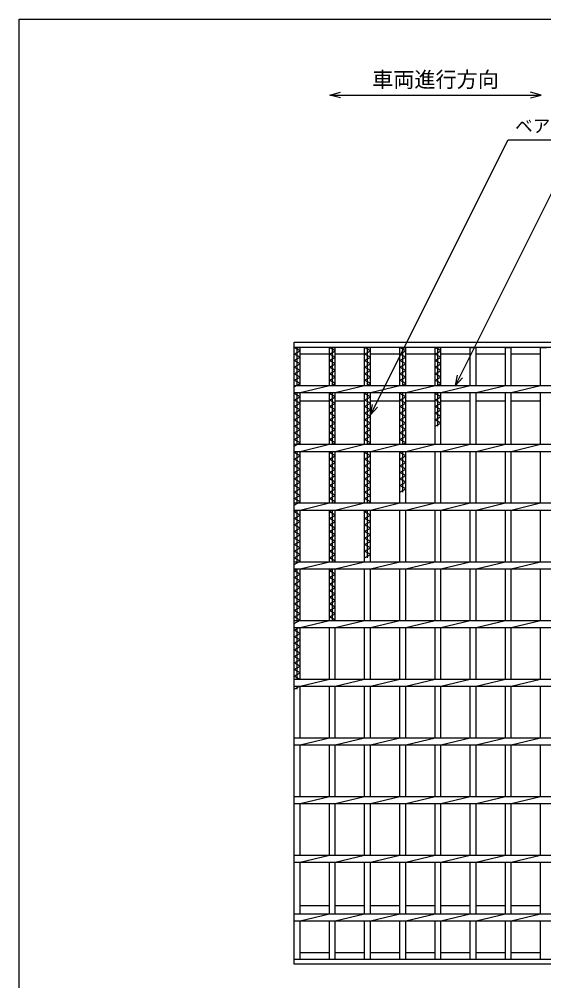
# Model space of a CAD drawing. Units: millimetres, scale not verified. Extents: x -1092 to 1039, y -770 to 632.
# Drawn here: x -1037 to -590, y -187 to 632 of the extents above; entities that cross this region are included whole.
import ezdxf
from ezdxf.enums import TextEntityAlignment as Align

# ---------------------------------------------------------------- set-up
doc = ezdxf.new("R2010")
doc.units = ezdxf.units.MM
doc.header["$LTSCALE"] = 6
for name, color, linetype, lineweight in [('0_2', 150, 'Continuous', 25), ('16', 3, 'Continuous', 25), ('22', 4, 'Continuous', 25)]:
    doc.layers.add(name, color=color, linetype=linetype, lineweight=lineweight)
doc.styles.add('ベクトル', font='')
doc.styles.get('ベクトル').set_extended_font_data('ベクトル')

msp = doc.modelspace()

# ---------------------------------------------------------------- linework, layer by layer
at = {"layer": '0_2'}
for p, q in [((-1037.4, -687.9), (-1037.4, 632.1)), ((-1037.4, 632.1), (1038.6, 632.1))]:
    msp.add_line(p, q, dxfattribs=at)
at = {"layer": '0_2', "color": 4}
for p, q in [((-772.6, 567.5), (-763.6, 569.9)), ((-763.6, 565.1), (-772.6, 567.5)), ((-772.6, 567.5), (-592.6, 567.5)), ((-592.6, 567.5), (-601.6, 569.9)), ((-601.6, 565.1), (-592.6, 567.5))]:
    msp.add_line(p, q, dxfattribs=at)
at = {"layer": '16'}
for p, q in [((-803, 357), (-303, 357)), ((-803, 352.5), (-803, 357)), ((-303, 352.5), (-803, 352.5)), ((-803, -168.5), (-803, 352.5)), ((-803, 352.5), (-798, 352.5)), ((-798, 349.7), (-803, 352.5)), ((-800.5, 320), (-800.5, 352.5)), ((-798, 320), (-798, 352.5)), ((-773, 320), (-773, 352.5)), ((-773, 352.5), (-768, 352.5)), ((-768, 349.7), (-773, 352.5)), ((-770.5, 320), (-770.5, 352.5)), ((-768, 320), (-768, 352.5)), ((-743, 320), (-743, 352.5)), ((-743, 352.5), (-738, 352.5)), ((-738, 349.7), (-743, 352.5)), ((-740.5, 320), (-740.5, 352.5)), ((-738, 320), (-738, 352.5)), ((-713, 320), (-713, 352.5)), ((-713, 352.5), (-708, 352.5)), ((-708, 349.7), (-713, 352.5)), ((-710.5, 320), (-710.5, 352.5)), ((-708, 320), (-708, 352.5)), ((-683, 320), (-683, 352.5)), ((-683, 352.5), (-678, 352.5)), ((-678, 349.7), (-683, 352.5)), ((-680.5, 320), (-680.5, 352.5)), ((-678, 320), (-678, 352.5)), ((-653, 320), (-653, 352.5)), ((-653, 352.5), (-648, 352.5)), ((-648, 320), (-648, 352.5)), ((-623, 320), (-623, 352.5)), ((-623, 352.5), (-618, 352.5)), ((-618, 320), (-618, 352.5)), ((-593, 320), (-593, 352.5)), ((-593, 352.5), (-588, 352.5)), ((-803, 346.9), (-798, 349.7)), ((-798, 344.1), (-803, 346.9)), ((-803, 341.3), (-798, 344.1)), ((-798, 347), (-773, 347)), ((-773, 346.9), (-768, 349.7)), ((-768, 344.1), (-773, 346.9)), ((-773, 341.3), (-768, 344.1)), ((-768, 347), (-743, 347)), ((-743, 346.9), (-738, 349.7)), ((-738, 344.1), (-743, 346.9)), ((-743, 341.3), (-738, 344.1)), ((-738, 347), (-713, 347)), ((-713, 346.9), (-708, 349.7)), ((-708, 344.1), (-713, 346.9)), ((-713, 341.3), (-708, 344.1)), ((-708, 347), (-683, 347)), ((-683, 346.9), (-678, 349.7)), ((-678, 344.1), (-683, 346.9)), ((-683, 341.3), (-678, 344.1)), ((-678, 347), (-653, 347)), ((-648, 347), (-623, 347)), ((-618, 347), (-593, 347)), ((-798, 338.5), (-803, 341.3)), ((-803, 335.7), (-798, 338.5)), ((-768, 338.5), (-773, 341.3)), ((-773, 335.7), (-768, 338.5)), ((-738, 338.5), (-743, 341.3)), ((-743, 335.7), (-738, 338.5)), ((-708, 338.5), (-713, 341.3)), ((-713, 335.7), (-708, 338.5)), ((-678, 338.5), (-683, 341.3)), ((-683, 335.7), (-678, 338.5)), ((-798, 332.9), (-803, 335.7)), ((-803, 330.1), (-798, 332.9)), ((-798, 327.3), (-803, 330.1)), ((-768, 332.9), (-773, 335.7)), ((-773, 330.1), (-768, 332.9)), ((-768, 327.3), (-773, 330.1)), ((-738, 332.9), (-743, 335.7)), ((-743, 330.1), (-738, 332.9)), ((-738, 327.3), (-743, 330.1)), ((-708, 332.9), (-713, 335.7)), ((-713, 330.1), (-708, 332.9)), ((-708, 327.3), (-713, 330.1)), ((-678, 332.9), (-683, 335.7)), ((-683, 330.1), (-678, 332.9)), ((-678, 327.3), (-683, 330.1)), ((-803, 324.5), (-798, 327.3)), ((-798, 321.7), (-803, 324.5)), ((-803, 318.9), (-798, 321.7)), ((-803, 320), (-303, 320)), ((-803, 314), (-803, 320)), ((-798, 314), (-773, 320)), ((-773, 324.5), (-768, 327.3)), ((-768, 321.7), (-773, 324.5)), ((-771.036, 320), (-768, 321.7)), ((-768, 314), (-743, 320)), ((-743, 324.5), (-738, 327.3)), ((-738, 321.7), (-743, 324.5)), ((-741.036, 320), (-738, 321.7)), ((-738, 314), (-713, 320)), ((-713, 324.5), (-708, 327.3)), ((-708, 321.7), (-713, 324.5)), ((-711.036, 320), (-708, 321.7)), ((-708, 314), (-683, 320)), ((-683, 324.5), (-678, 327.3)), ((-678, 321.7), (-683, 324.5)), ((-681.036, 320), (-678, 321.7)), ((-678, 314), (-653, 320)), ((-648, 314), (-623, 320)), ((-618, 314), (-593, 320)), ((-803, 314), (-303, 314)), ((-803, 313.3), (-801.75, 314)), ((-798, 310.5), (-803, 313.3)), ((-800.5, 270), (-800.5, 314)), ((-798, 270), (-798, 314)), ((-773, 270), (-773, 314)), ((-773, 313.3), (-771.75, 314)), ((-768, 310.5), (-773, 313.3)), ((-770.5, 270), (-770.5, 314)), ((-768, 270), (-768, 314)), ((-743, 270), (-743, 314)), ((-743, 313.3), (-741.75, 314)), ((-738, 310.5), (-743, 313.3)), ((-740.5, 270), (-740.5, 314)), ((-738, 270), (-738, 314)), ((-713, 270), (-713, 314)), ((-713, 313.3), (-711.75, 314)), ((-708, 310.5), (-713, 313.3)), ((-710.5, 270), (-710.5, 314)), ((-708, 270), (-708, 314)), ((-683, 270), (-683, 314)), ((-683, 313.3), (-681.75, 314)), ((-678, 310.5), (-683, 313.3)), ((-680.5, 285.3), (-680.5, 314)), ((-678, 270), (-678, 314)), ((-653, 270), (-653, 314)), ((-648, 270), (-648, 314)), ((-623, 270), (-623, 314)), ((-618, 270), (-618, 314)), ((-593, 270), (-593, 314)), ((-803, 307.7), (-798, 310.5)), ((-798, 304.9), (-803, 307.7)), ((-803, 302.1), (-798, 304.9)), ((-798, 307), (-773, 307)), ((-773, 307.7), (-768, 310.5)), ((-768, 304.9), (-773, 307.7)), ((-773, 302.1), (-768, 304.9)), ((-768, 307), (-743, 307)), ((-743, 307.7), (-738, 310.5)), ((-738, 304.9), (-743, 307.7)), ((-743, 302.1), (-738, 304.9)), ((-738, 307), (-713, 307)), ((-713, 307.7), (-708, 310.5)), ((-708, 304.9), (-713, 307.7)), ((-713, 302.1), (-708, 304.9)), ((-708, 307), (-683, 307)), ((-683, 307.7), (-678, 310.5)), ((-678, 304.9), (-683, 307.7)), ((-683, 302.1), (-678, 304.9)), ((-678, 307), (-653, 307)), ((-648, 307), (-623, 307)), ((-618, 307), (-593, 307)), ((-798, 299.3), (-803, 302.1)), ((-803, 296.5), (-798, 299.3)), ((-798, 293.7), (-803, 296.5)), ((-768, 299.3), (-773, 302.1)), ((-773, 296.5), (-768, 299.3)), ((-768, 293.7), (-773, 296.5)), ((-738, 299.3), (-743, 302.1)), ((-743, 296.5), (-738, 299.3)), ((-738, 293.7), (-743, 296.5)), ((-708, 299.3), (-713, 302.1)), ((-713, 296.5), (-708, 299.3)), ((-708, 293.7), (-713, 296.5)), ((-678, 299.3), (-683, 302.1)), ((-683, 296.5), (-678, 299.3)), ((-678, 293.7), (-683, 296.5)), ((-803, 290.9), (-798, 293.7)), ((-798, 288.1), (-803, 290.9)), ((-803, 285.3), (-798, 288.1)), ((-773, 290.9), (-768, 293.7)), ((-768, 288.1), (-773, 290.9)), ((-773, 285.3), (-768, 288.1)), ((-743, 290.9), (-738, 293.7)), ((-738, 288.1), (-743, 290.9)), ((-743, 285.3), (-738, 288.1)), ((-713, 290.9), (-708, 293.7)), ((-708, 288.1), (-713, 290.9)), ((-713, 285.3), (-708, 288.1)), ((-683, 290.9), (-678, 293.7)), ((-678, 288.1), (-683, 290.9)), ((-683, 285.3), (-678, 288.1)), ((-798, 282.5), (-803, 285.3)), ((-803, 279.7), (-798, 282.5)), ((-798, 276.9), (-803, 279.7)), ((-768, 282.5), (-773, 285.3)), ((-773, 279.7), (-768, 282.5)), ((-768, 276.9), (-773, 279.7)), ((-738, 282.5), (-743, 285.3)), ((-743, 279.7), (-738, 282.5)), ((-738, 276.9), (-743, 279.7)), ((-708, 282.5), (-713, 285.3)), ((-713, 279.7), (-708, 282.5)), ((-708, 276.9), (-713, 279.7)), ((-803, 274.1), (-798, 276.9)), ((-798, 271.3), (-803, 274.1)), ((-803, 268.5), (-798, 271.3)), ((-773, 274.1), (-768, 276.9)), ((-768, 271.3), (-773, 274.1)), ((-770.321, 270), (-768, 271.3)), ((-743, 274.1), (-738, 276.9)), ((-738, 271.3), (-743, 274.1)), ((-740.321, 270), (-738, 271.3)), ((-713, 274.1), (-708, 276.9)), ((-708, 271.3), (-713, 274.1)), ((-710.321, 270), (-708, 271.3)), ((-803, 270), (-303, 270)), ((-803, 264), (-803, 270)), ((-803, 264), (-303, 264)), ((-803, 262.9), (-801.036, 264)), ((-798, 260.1), (-803, 262.9)), ((-800.5, 220), (-800.5, 264)), ((-798, 264), (-773, 270)), ((-798, 220), (-798, 264)), ((-773, 220), (-773, 264)), ((-773, 262.9), (-771.036, 264)), ((-768, 260.1), (-773, 262.9)), ((-770.5, 220), (-770.5, 264)), ((-768, 264), (-743, 270)), ((-768, 220), (-768, 264)), ((-743, 220), (-743, 264)), ((-743, 262.9), (-741.036, 264)), ((-738, 260.1), (-743, 262.9)), ((-740.5, 220), (-740.5, 264)), ((-738, 264), (-713, 270)), ((-738, 220), (-738, 264)), ((-713, 220), (-713, 264)), ((-713, 262.9), (-711.036, 264)), ((-708, 260.1), (-713, 262.9)), ((-710.5, 229.3), (-710.5, 264)), ((-708, 264), (-683, 270)), ((-708, 220), (-708, 264)), ((-683, 220), (-683, 264)), ((-678, 264), (-653, 270)), ((-678, 220), (-678, 264)), ((-653, 220), (-653, 264)), ((-648, 264), (-623, 270)), ((-648, 220), (-648, 264)), ((-623, 220), (-623, 264)), ((-618, 264), (-593, 270)), ((-618, 220), (-618, 264)), ((-593, 220), (-593, 264)), ((-803, 257.3), (-798, 260.1)), ((-798, 254.5), (-803, 257.3)), ((-803, 251.7), (-798, 254.5)), ((-773, 257.3), (-768, 260.1)), ((-768, 254.5), (-773, 257.3)), ((-773, 251.7), (-768, 254.5)), ((-743, 257.3), (-738, 260.1)), ((-738, 254.5), (-743, 257.3)), ((-743, 251.7), (-738, 254.5)), ((-713, 257.3), (-708, 260.1)), ((-708, 254.5), (-713, 257.3)), ((-713, 251.7), (-708, 254.5)), ((-798, 248.9), (-803, 251.7)), ((-803, 246.1), (-798, 248.9)), ((-798, 243.3), (-803, 246.1)), ((-768, 248.9), (-773, 251.7)), ((-773, 246.1), (-768, 248.9)), ((-768, 243.3), (-773, 246.1)), ((-738, 248.9), (-743, 251.7)), ((-743, 246.1), (-738, 248.9)), ((-738, 243.3), (-743, 246.1)), ((-708, 248.9), (-713, 251.7)), ((-713, 246.1), (-708, 248.9)), ((-708, 243.3), (-713, 246.1)), ((-803, 240.5), (-798, 243.3)), ((-798, 237.7), (-803, 240.5)), ((-803, 234.9), (-798, 237.7)), ((-773, 240.5), (-768, 243.3)), ((-768, 237.7), (-773, 240.5)), ((-773, 234.9), (-768, 237.7)), ((-743, 240.5), (-738, 243.3)), ((-738, 237.7), (-743, 240.5)), ((-743, 234.9), (-738, 237.7)), ((-713, 240.5), (-708, 243.3)), ((-708, 237.7), (-713, 240.5)), ((-713, 234.9), (-708, 237.7)), ((-798, 232.1), (-803, 234.9)), ((-803, 229.3), (-798, 232.1)), ((-768, 232.1), (-773, 234.9)), ((-773, 229.3), (-768, 232.1)), ((-738, 232.1), (-743, 234.9)), ((-743, 229.3), (-738, 232.1)), ((-708, 232.1), (-713, 234.9)), ((-713, 229.3), (-708, 232.1)), ((-798, 226.5), (-803, 229.3)), ((-803, 223.7), (-798, 226.5)), ((-798, 220.9), (-803, 223.7)), ((-768, 226.5), (-773, 229.3)), ((-773, 223.7), (-768, 226.5)), ((-768, 220.9), (-773, 223.7)), ((-738, 226.5), (-743, 229.3)), ((-743, 223.7), (-738, 226.5)), ((-738, 220.9), (-743, 223.7)), ((-803, 218.1), (-798, 220.9)), ((-803, 220), (-303, 220)), ((-803, 214), (-803, 220)), ((-803, 214), (-303, 214)), ((-803, 212.5), (-800.321, 214)), ((-800.5, 170), (-800.5, 214)), ((-798, 214), (-773, 220)), ((-798, 170), (-798, 214)), ((-773, 170), (-773, 214)), ((-773, 212.5), (-770.321, 214)), ((-770.5, 170), (-770.5, 214)), ((-769.607, 220), (-768, 220.9)), ((-768, 214), (-743, 220)), ((-768, 170), (-768, 214)), ((-743, 170), (-743, 214)), ((-743, 212.5), (-740.321, 214)), ((-740.5, 173.3), (-740.5, 214)), ((-739.607, 220), (-738, 220.9)), ((-738, 214), (-713, 220)), ((-738, 170), (-738, 214)), ((-713, 170), (-713, 214)), ((-708, 214), (-683, 220)), ((-708, 170), (-708, 214)), ((-683, 170), (-683, 214)), ((-678, 214), (-653, 220)), ((-678, 170), (-678, 214)), ((-653, 170), (-653, 214)), ((-648, 214), (-623, 220)), ((-648, 170), (-648, 214)), ((-623, 170), (-623, 214)), ((-618, 214), (-593, 220)), ((-618, 170), (-618, 214)), ((-593, 170), (-593, 214)), ((-798, 209.7), (-803, 212.5)), ((-803, 206.9), (-798, 209.7)), ((-798, 204.1), (-803, 206.9)), ((-768, 209.7), (-773, 212.5)), ((-773, 206.9), (-768, 209.7)), ((-768, 204.1), (-773, 206.9)), ((-738, 209.7), (-743, 212.5)), ((-743, 206.9), (-738, 209.7)), ((-738, 204.1), (-743, 206.9)), ((-803, 201.3), (-798, 204.1)), ((-798, 198.5), (-803, 201.3)), ((-803, 195.7), (-798, 198.5)), ((-773, 201.3), (-768, 204.1)), ((-768, 198.5), (-773, 201.3)), ((-773, 195.7), (-768, 198.5)), ((-743, 201.3), (-738, 204.1)), ((-738, 198.5), (-743, 201.3)), ((-743, 195.7), (-738, 198.5)), ((-798, 192.9), (-803, 195.7)), ((-803, 190.1), (-798, 192.9)), ((-798, 187.3), (-803, 190.1)), ((-768, 192.9), (-773, 195.7)), ((-773, 190.1), (-768, 192.9)), ((-768, 187.3), (-773, 190.1)), ((-738, 192.9), (-743, 195.7)), ((-743, 190.1), (-738, 192.9)), ((-738, 187.3), (-743, 190.1)), ((-803, 184.5), (-798, 187.3)), ((-798, 181.7), (-803, 184.5)), ((-803, 178.9), (-798, 181.7)), ((-773, 184.5), (-768, 187.3)), ((-768, 181.7), (-773, 184.5)), ((-773, 178.9), (-768, 181.7)), ((-743, 184.5), (-738, 187.3)), ((-738, 181.7), (-743, 184.5)), ((-743, 178.9), (-738, 181.7)), ((-798, 176.1), (-803, 178.9)), ((-803, 173.3), (-798, 176.1)), ((-798, 170.5), (-803, 173.3)), ((-768, 176.1), (-773, 178.9)), ((-773, 173.3), (-768, 176.1)), ((-768, 170.5), (-773, 173.3)), ((-738, 176.1), (-743, 178.9)), ((-743, 173.3), (-738, 176.1)), ((-803, 167.7), (-798, 170.5)), ((-803, 170), (-303, 170)), ((-803, 164), (-803, 170)), ((-803, 164), (-303, 164)), ((-803, 162.1), (-799.607, 164)), ((-800.5, 120), (-800.5, 164)), ((-798, 164), (-773, 170)), ((-798, 120), (-798, 164)), ((-773, 120), (-773, 164)), ((-773, 162.1), (-769.607, 164)), ((-770.5, 120), (-770.5, 164)), ((-768.893, 170), (-768, 170.5)), ((-768, 164), (-743, 170)), ((-768, 120), (-768, 164)), ((-743, 120), (-743, 164)), ((-738, 164), (-713, 170)), ((-738, 120), (-738, 164)), ((-713, 120), (-713, 164)), ((-708, 164), (-683, 170)), ((-708, 120), (-708, 164)), ((-683, 120), (-683, 164)), ((-678, 164), (-653, 170)), ((-678, 120), (-678, 164)), ((-653, 120), (-653, 164)), ((-648, 164), (-623, 170)), ((-648, 120), (-648, 164)), ((-623, 120), (-623, 164)), ((-618, 164), (-593, 170)), ((-618, 120), (-618, 164)), ((-593, 120), (-593, 164)), ((-798, 159.3), (-803, 162.1)), ((-803, 156.5), (-798, 159.3)), ((-798, 153.7), (-803, 156.5)), ((-768, 159.3), (-773, 162.1)), ((-773, 156.5), (-768, 159.3)), ((-768, 153.7), (-773, 156.5)), ((-803, 150.9), (-798, 153.7)), ((-798, 148.1), (-803, 150.9)), ((-803, 145.3), (-798, 148.1)), ((-773, 150.9), (-768, 153.7)), ((-768, 148.1), (-773, 150.9)), ((-773, 145.3), (-768, 148.1)), ((-798, 142.5), (-803, 145.3)), ((-803, 139.7), (-798, 142.5)), ((-798, 136.9), (-803, 139.7)), ((-768, 142.5), (-773, 145.3)), ((-773, 139.7), (-768, 142.5)), ((-768, 136.9), (-773, 139.7)), ((-803, 134.1), (-798, 136.9)), ((-798, 131.3), (-803, 134.1)), ((-803, 128.5), (-798, 131.3)), ((-773, 134.1), (-768, 136.9)), ((-768, 131.3), (-773, 134.1)), ((-773, 128.5), (-768, 131.3)), ((-798, 125.7), (-803, 128.5)), ((-803, 122.9), (-798, 125.7)), ((-798, 120.1), (-803, 122.9)), ((-768, 125.7), (-773, 128.5)), ((-773, 122.9), (-768, 125.7)), ((-768, 120.1), (-773, 122.9)), ((-803, 117.3), (-798, 120.1)), ((-803, 120), (-303, 120)), ((-803, 114), (-803, 120)), ((-798, 114), (-773, 120)), ((-768.179, 120), (-768, 120.1)), ((-768, 114), (-743, 120)), ((-738, 114), (-713, 120)), ((-708, 114), (-683, 120)), ((-678, 114), (-653, 120)), ((-648, 114), (-623, 120)), ((-618, 114), (-593, 120)), ((-803, 114), (-303, 114)), ((-803, 111.7), (-798.893, 114)), ((-798, 108.9), (-803, 111.7)), ((-803, 106.1), (-798, 108.9)), ((-800.5, 70), (-800.5, 114)), ((-798, 70), (-798, 114)), ((-773, 70), (-773, 114)), ((-768, 70), (-768, 114)), ((-743, 70), (-743, 114)), ((-738, 70), (-738, 114)), ((-713, 70), (-713, 114)), ((-708, 70), (-708, 114)), ((-683, 70), (-683, 114)), ((-678, 70), (-678, 114)), ((-653, 70), (-653, 114)), ((-648, 70), (-648, 114)), ((-623, 70), (-623, 114)), ((-618, 70), (-618, 114)), ((-593, 70), (-593, 114)), ((-798, 103.3), (-803, 106.1)), ((-803, 100.5), (-798, 103.3)), ((-798, 97.7), (-803, 100.5)), ((-803, 94.9), (-798, 97.7)), ((-798, 92.1), (-803, 94.9)), ((-803, 89.3), (-798, 92.1)), ((-798, 86.5), (-803, 89.3)), ((-803, 83.7), (-798, 86.5)), ((-798, 80.9), (-803, 83.7)), ((-803, 78.1), (-798, 80.9)), ((-798, 75.3), (-803, 78.1)), ((-803, 72.5), (-798, 75.3)), ((-798.536, 70), (-803, 72.5)), ((-803, 70), (-303, 70)), ((-803, 64), (-803, 70)), ((-798, 64), (-773, 70)), ((-768, 64), (-743, 70)), ((-738, 64), (-713, 70)), ((-708, 64), (-683, 70)), ((-678, 64), (-653, 70)), ((-648, 64), (-623, 70)), ((-618, 64), (-593, 70)), ((-803, 64), (-303, 64)), ((-803, 61.3), (-798.179, 64)), ((-800.5, 61.3), (-800.5, 64)), ((-798, 20), (-798, 64)), ((-773, 20), (-773, 64)), ((-768, 20), (-768, 64)), ((-743, 20), (-743, 64)), ((-738, 20), (-738, 64)), ((-713, 20), (-713, 64)), ((-708, 20), (-708, 64)), ((-683, 20), (-683, 64)), ((-678, 20), (-678, 64)), ((-653, 20), (-653, 64)), ((-648, 20), (-648, 64)), ((-623, 20), (-623, 64)), ((-618, 20), (-618, 64)), ((-593, 20), (-593, 64)), ((-803, 20), (-303, 20)), ((-803, 14), (-803, 20)), ((-798, 14), (-773, 20)), ((-768, 14), (-743, 20)), ((-738, 14), (-713, 20)), ((-708, 14), (-683, 20)), ((-678, 14), (-653, 20)), ((-648, 14), (-623, 20)), ((-618, 14), (-593, 20)), ((-803, 14), (-303, 14)), ((-798, -30), (-798, 14)), ((-773, -30), (-773, 14)), ((-768, -30), (-768, 14)), ((-743, -30), (-743, 14)), ((-738, -30), (-738, 14)), ((-713, -30), (-713, 14)), ((-708, -30), (-708, 14)), ((-683, -30), (-683, 14)), ((-678, -30), (-678, 14)), ((-653, -30), (-653, 14)), ((-648, -30), (-648, 14)), ((-623, -30), (-623, 14)), ((-618, -30), (-618, 14)), ((-593, -30), (-593, 14)), ((-803, -30), (-303, -30)), ((-803, -36), (-803, -30)), ((-798, -36), (-773, -30)), ((-768, -36), (-743, -30)), ((-738, -36), (-713, -30)), ((-708, -36), (-683, -30)), ((-678, -36), (-653, -30)), ((-648, -36), (-623, -30)), ((-618, -36), (-593, -30)), ((-803, -36), (-303, -36)), ((-798, -80), (-798, -36)), ((-773, -80), (-773, -36)), ((-768, -80), (-768, -36)), ((-743, -80), (-743, -36)), ((-738, -80), (-738, -36)), ((-713, -80), (-713, -36)), ((-708, -80), (-708, -36)), ((-683, -80), (-683, -36)), ((-678, -80), (-678, -36)), ((-653, -80), (-653, -36)), ((-648, -80), (-648, -36)), ((-623, -80), (-623, -36)), ((-618, -80), (-618, -36)), ((-593, -80), (-593, -36)), ((-803, -80), (-303, -80)), ((-803, -86), (-803, -80)), ((-798, -86), (-773, -80)), ((-768, -86), (-743, -80)), ((-738, -86), (-713, -80)), ((-708, -86), (-683, -80)), ((-678, -86), (-653, -80)), ((-648, -86), (-623, -80)), ((-618, -86), (-593, -80)), ((-803, -86), (-303, -86)), ((-798, -130), (-798, -86)), ((-773, -130), (-773, -86)), ((-768, -130), (-768, -86)), ((-743, -130), (-743, -86)), ((-738, -130), (-738, -86)), ((-713, -130), (-713, -86)), ((-708, -130), (-708, -86)), ((-683, -130), (-683, -86)), ((-678, -130), (-678, -86)), ((-653, -130), (-653, -86)), ((-648, -130), (-648, -86)), ((-623, -130), (-623, -86)), ((-618, -130), (-618, -86)), ((-593, -130), (-593, -86)), ((-803, -130), (-303, -130)), ((-803, -136), (-803, -130)), ((-798, -123), (-773, -123)), ((-798, -136), (-773, -130)), ((-768, -123), (-743, -123)), ((-768, -136), (-743, -130)), ((-738, -123), (-713, -123)), ((-738, -136), (-713, -130)), ((-708, -123), (-683, -123)), ((-708, -136), (-683, -130)), ((-678, -123), (-653, -123)), ((-678, -136), (-653, -130)), ((-648, -123), (-623, -123)), ((-648, -136), (-623, -130)), ((-618, -123), (-593, -123)), ((-618, -136), (-593, -130)), ((-803, -136), (-303, -136)), ((-798, -168.5), (-798, -136)), ((-773, -168.5), (-773, -136)), ((-768, -168.5), (-768, -136)), ((-743, -168.5), (-743, -136)), ((-738, -168.5), (-738, -136)), ((-713, -168.5), (-713, -136)), ((-708, -168.5), (-708, -136)), ((-683, -168.5), (-683, -136)), ((-678, -168.5), (-678, -136)), ((-653, -168.5), (-653, -136)), ((-648, -168.5), (-648, -136)), ((-623, -168.5), (-623, -136)), ((-618, -168.5), (-618, -136)), ((-593, -168.5), (-593, -136)), ((-798, -163), (-773, -163)), ((-768, -163), (-743, -163)), ((-738, -163), (-713, -163)), ((-708, -163), (-683, -163)), ((-678, -163), (-653, -163)), ((-648, -163), (-623, -163)), ((-618, -163), (-593, -163)), ((-803, -168.5), (-303, -168.5)), ((-803, -173), (-803, -168.5)), ((-803, -168.5), (-798, -168.5)), ((-773, -168.5), (-768, -168.5)), ((-743, -168.5), (-738, -168.5)), ((-713, -168.5), (-708, -168.5)), ((-683, -168.5), (-678, -168.5)), ((-653, -168.5), (-648, -168.5)), ((-623, -168.5), (-618, -168.5)), ((-593, -168.5), (-588, -168.5)), ((-303, -173), (-803, -173))]:
    msp.add_line(p, q, dxfattribs=at)
at = {"layer": '22'}
for p, q in [((-738, 295), (-620.75, 529.5)), ((-620.75, 529.5), (-344.75, 529.5)), ((-665.5, 320), (-574.25, 502.5)), ((-665.5, 320), (-663.7, 328.76)), ((-665.5, 320), (-659.5, 326.6)), ((-738, 295), (-736.2, 303.76)), ((-738, 295), (-732, 301.6))]:
    msp.add_line(p, q, dxfattribs=at)

# ---------------------------------------------------------------- texts
at = {"layer": '0_2', "color": 2, "style": 'ベクトル'}
msp.add_text('車両進行方向', height=13.2, dxfattribs=at).set_placement((-736.6, 580.7), align=Align.MIDDLE_LEFT)
at = {"layer": '22', "color": 2, "style": 'ベクトル'}
msp.add_text('ベアリングバー：', height=11, dxfattribs=at).set_placement((-614.75, 541.2), align=Align.MIDDLE_LEFT)

doc.saveas('drawing.dxf')
